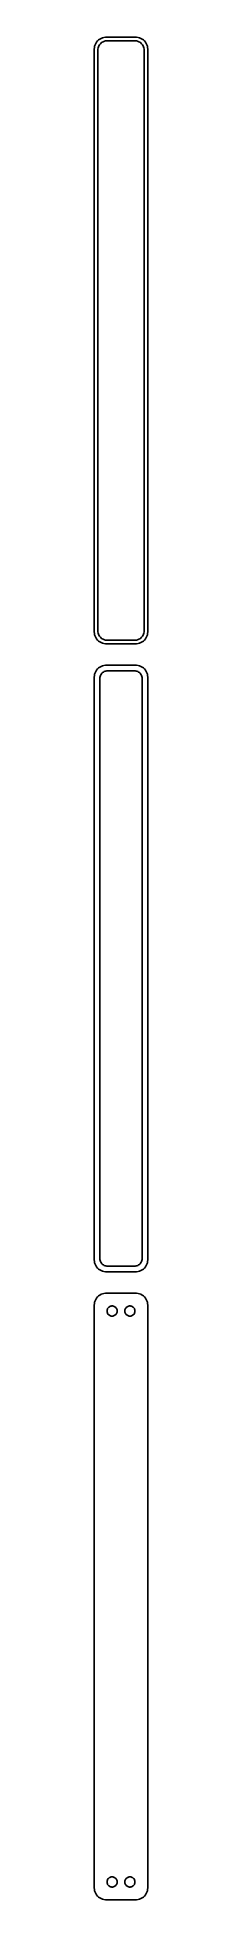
# Model space of a CAD drawing. Header units: metres. Extents: x -11 to 11, y 665 to 1447.
import ezdxf

# ---------------------------------------------------------------- set-up
doc = ezdxf.new("R2010")
doc.units = ezdxf.units.M

msp = doc.modelspace()

# ---------------------------------------------------------------- linework, layer by layer
for p, q in [((-11.2106, 1443.13), (-11.25, 1442.5)), ((-11.25, 1442.5), (-11.25, 1197.5)), ((-11.0929, 1443.74), (-11.2106, 1443.13)), ((-10.8989, 1444.34), (-11.0929, 1443.74)), ((-10.6315, 1444.91), (-10.8989, 1444.34)), ((-10.2951, 1445.44), (-10.6315, 1444.91)), ((-9.89484, 1445.92), (-10.2951, 1445.44)), ((-9.43712, 1446.35), (-9.89484, 1445.92)), ((-9.75, 1442), (-9.71844, 1442.5)), ((-9.75, 1198), (-9.75, 1442)), ((-9.71844, 1442.5), (-9.62433, 1442.99)), ((-9.62433, 1442.99), (-9.4691, 1443.47)), ((-9.4691, 1443.47), (-9.25522, 1443.93)), ((-8.92912, 1446.72), (-9.43712, 1446.35)), ((-9.25522, 1443.93), (-8.98605, 1444.35)), ((-8.98605, 1444.35), (-8.66586, 1444.74)), ((-8.37889, 1447.02), (-8.92912, 1446.72)), ((-8.66586, 1444.74), (-8.29968, 1445.08)), ((-7.79507, 1447.26), (-8.37889, 1447.02)), ((-8.29968, 1445.08), (-7.8933, 1445.38)), ((-7.8933, 1445.38), (-7.45311, 1445.62)), ((-7.1869, 1447.41), (-7.79507, 1447.26)), ((-7.45311, 1445.62), (-6.98605, 1445.8)), ((-6.56395, 1447.49), (-7.1869, 1447.41)), ((-6.98605, 1445.8), (-6.49951, 1445.93)), ((6.56395, 1447.49), (-6.56395, 1447.49)), ((-6.49951, 1445.93), (-6.00116, 1445.99)), ((-6.00116, 1445.99), (6.00116, 1445.99)), ((6.00116, 1445.99), (6.49951, 1445.93)), ((6.49951, 1445.93), (6.98605, 1445.8)), ((7.1869, 1447.41), (6.56395, 1447.49)), ((6.98605, 1445.8), (7.45311, 1445.62)), ((7.79507, 1447.26), (7.1869, 1447.41)), ((7.45311, 1445.62), (7.8933, 1445.38)), ((8.37889, 1447.02), (7.79507, 1447.26)), ((7.8933, 1445.38), (8.29968, 1445.08)), ((8.29968, 1445.08), (8.66586, 1444.74)), ((8.92912, 1446.72), (8.37889, 1447.02)), ((8.66586, 1444.74), (8.98605, 1444.35)), ((9.43712, 1446.35), (8.92912, 1446.72)), ((8.98605, 1444.35), (9.25522, 1443.93)), ((9.25522, 1443.93), (9.4691, 1443.47)), ((9.89484, 1445.92), (9.43712, 1446.35)), ((9.4691, 1443.47), (9.62433, 1442.99)), ((9.62433, 1442.99), (9.71844, 1442.5)), ((9.71844, 1442.5), (9.75, 1442)), ((9.75, 1442), (9.75, 1198)), ((10.2951, 1445.44), (9.89484, 1445.92)), ((10.6315, 1444.91), (10.2951, 1445.44)), ((10.8989, 1444.34), (10.6315, 1444.91)), ((11.0929, 1443.74), (10.8989, 1444.34)), ((11.2106, 1443.13), (11.0929, 1443.74)), ((11.25, 1442.5), (11.2106, 1443.13)), ((11.25, 1197.5), (11.25, 1442.5)), ((-9.71844, 1197.5), (-9.75, 1198)), ((9.75, 1198), (9.71844, 1197.5)), ((-11.25, 1197.5), (-11.2106, 1196.87)), ((-11.2106, 1196.87), (-11.0929, 1196.26)), ((-11.0929, 1196.26), (-10.8989, 1195.66)), ((-10.8989, 1195.66), (-10.6315, 1195.09)), ((-10.6315, 1195.09), (-10.2951, 1194.56)), ((-10.2951, 1194.56), (-9.89484, 1194.08)), ((-9.89484, 1194.08), (-9.43712, 1193.65)), ((-9.62433, 1197.01), (-9.71844, 1197.5)), ((-9.4691, 1196.53), (-9.62433, 1197.01)), ((-9.25522, 1196.07), (-9.4691, 1196.53)), ((-9.43712, 1193.65), (-8.92912, 1193.28)), ((-8.98605, 1195.65), (-9.25522, 1196.07)), ((-8.66586, 1195.26), (-8.98605, 1195.65)), ((-8.92912, 1193.28), (-8.37889, 1192.98)), ((-8.29968, 1194.92), (-8.66586, 1195.26)), ((-8.37889, 1192.98), (-7.79507, 1192.74)), ((-7.8933, 1194.62), (-8.29968, 1194.92)), ((-7.45311, 1194.38), (-7.8933, 1194.62)), ((-7.79507, 1192.74), (-7.1869, 1192.59)), ((-6.98605, 1194.2), (-7.45311, 1194.38)), ((-7.1869, 1192.59), (-6.56395, 1192.51)), ((-6.49951, 1194.07), (-6.98605, 1194.2)), ((-6.56395, 1192.51), (6.56395, 1192.51)), ((-6.00116, 1194.01), (-6.49951, 1194.07)), ((6.00116, 1194.01), (-6.00116, 1194.01)), ((6.49951, 1194.07), (6.00116, 1194.01)), ((6.98605, 1194.2), (6.49951, 1194.07)), ((6.56395, 1192.51), (7.1869, 1192.59)), ((7.45311, 1194.38), (6.98605, 1194.2)), ((7.1869, 1192.59), (7.79507, 1192.74)), ((7.8933, 1194.62), (7.45311, 1194.38)), ((7.79507, 1192.74), (8.37889, 1192.98)), ((8.29968, 1194.92), (7.8933, 1194.62)), ((8.66586, 1195.26), (8.29968, 1194.92)), ((8.37889, 1192.98), (8.92912, 1193.28)), ((8.98605, 1195.65), (8.66586, 1195.26)), ((8.92912, 1193.28), (9.43712, 1193.65)), ((9.25522, 1196.07), (8.98605, 1195.65)), ((9.4691, 1196.53), (9.25522, 1196.07)), ((9.43712, 1193.65), (9.89484, 1194.08)), ((9.62433, 1197.01), (9.4691, 1196.53)), ((9.71844, 1197.5), (9.62433, 1197.01)), ((9.89484, 1194.08), (10.2951, 1194.56)), ((10.2951, 1194.56), (10.6315, 1195.09)), ((10.6315, 1195.09), (10.8989, 1195.66)), ((10.8989, 1195.66), (11.0929, 1196.26)), ((11.0929, 1196.26), (11.2106, 1196.87)), ((11.2106, 1196.87), (11.25, 1197.5)), ((-9.43712, 1182.35), (-9.89484, 1181.92)), ((-8.92912, 1182.72), (-9.43712, 1182.35)), ((-8.37889, 1183.02), (-8.92912, 1182.72)), ((-7.79507, 1183.26), (-8.37889, 1183.02)), ((-7.1869, 1183.41), (-7.79507, 1183.26)), ((-6.56395, 1183.49), (-7.1869, 1183.41)), ((6.56395, 1183.49), (-6.56395, 1183.49)), ((7.1869, 1183.41), (6.56395, 1183.49)), ((7.79507, 1183.26), (7.1869, 1183.41)), ((8.37889, 1183.02), (7.79507, 1183.26)), ((8.92912, 1182.72), (8.37889, 1183.02)), ((9.43712, 1182.35), (8.92912, 1182.72)), ((9.89484, 1181.92), (9.43712, 1182.35)), ((-11.2106, 1179.13), (-11.25, 1178.5)), ((-11.25, 1178.5), (-11.25, 933.5)), ((-11.0929, 1179.74), (-11.2106, 1179.13)), ((-10.8989, 1180.34), (-11.0929, 1179.74)), ((-10.6315, 1180.91), (-10.8989, 1180.34)), ((-10.2951, 1181.44), (-10.6315, 1180.91)), ((-9.89484, 1181.92), (-10.2951, 1181.44)), ((-8.86292, 1178), (-8.83836, 1178.39)), ((-8.86292, 934), (-8.86292, 1178)), ((-8.83836, 1178.39), (-8.76512, 1178.77)), ((-8.76512, 1178.77), (-8.64432, 1179.15)), ((-8.64432, 1179.15), (-8.47786, 1179.5)), ((-8.47786, 1179.5), (-8.2684, 1179.83)), ((-8.2684, 1179.83), (-8.01921, 1180.13)), ((-8.01921, 1180.13), (-7.73424, 1180.4)), ((-7.73424, 1180.4), (-7.41798, 1180.63)), ((-7.41798, 1180.63), (-7.07541, 1180.82)), ((-7.07541, 1180.82), (-6.71194, 1180.96)), ((-6.71194, 1180.96), (-6.3333, 1181.06)), ((-6.3333, 1181.06), (-5.94545, 1181.11)), ((-5.94545, 1181.11), (5.94545, 1181.11)), ((5.94545, 1181.11), (6.3333, 1181.06)), ((6.3333, 1181.06), (6.71194, 1180.96)), ((6.71194, 1180.96), (7.07541, 1180.82)), ((7.07541, 1180.82), (7.41798, 1180.63)), ((7.41798, 1180.63), (7.73424, 1180.4)), ((7.73424, 1180.4), (8.01921, 1180.13)), ((8.01921, 1180.13), (8.2684, 1179.83)), ((8.2684, 1179.83), (8.47786, 1179.5)), ((8.47786, 1179.5), (8.64432, 1179.15)), ((8.64432, 1179.15), (8.76512, 1178.77)), ((8.76512, 1178.77), (8.83836, 1178.39)), ((8.83836, 1178.39), (8.86292, 1178)), ((8.86292, 1178), (8.86292, 934)), ((10.2951, 1181.44), (9.89484, 1181.92)), ((10.6315, 1180.91), (10.2951, 1181.44)), ((10.8989, 1180.34), (10.6315, 1180.91)), ((11.0929, 1179.74), (10.8989, 1180.34)), ((11.2106, 1179.13), (11.0929, 1179.74)), ((11.25, 1178.5), (11.2106, 1179.13)), ((11.25, 933.5), (11.25, 1178.5)), ((-11.25, 933.5), (-11.2106, 932.873)), ((-11.2106, 932.873), (-11.0929, 932.257)), ((-11.0929, 932.257), (-10.8989, 931.659)), ((-8.83836, 933.61), (-8.86292, 934)), ((-8.76512, 933.226), (-8.83836, 933.61)), ((-8.64432, 932.854), (-8.76512, 933.226)), ((-8.47786, 932.5), (-8.64432, 932.854)), ((-8.2684, 932.17), (-8.47786, 932.5)), ((-8.01921, 931.869), (-8.2684, 932.17)), ((-7.73424, 931.601), (-8.01921, 931.869)), ((8.01921, 931.869), (7.73424, 931.601)), ((8.2684, 932.17), (8.01921, 931.869)), ((8.47786, 932.5), (8.2684, 932.17)), ((8.64432, 932.854), (8.47786, 932.5)), ((8.76512, 933.226), (8.64432, 932.854)), ((8.83836, 933.61), (8.76512, 933.226)), ((8.86292, 934), (8.83836, 933.61)), ((10.8989, 931.659), (11.0929, 932.257)), ((11.0929, 932.257), (11.2106, 932.873)), ((11.2106, 932.873), (11.25, 933.5)), ((-10.8989, 931.659), (-10.6315, 931.091)), ((-10.6315, 931.091), (-10.2951, 930.561)), ((-10.2951, 930.561), (-9.89484, 930.077)), ((-9.89484, 930.077), (-9.43712, 929.647)), ((-9.43712, 929.647), (-8.92912, 929.278)), ((-8.92912, 929.278), (-8.37889, 928.976)), ((-8.37889, 928.976), (-7.79507, 928.745)), ((-7.79507, 928.745), (-7.1869, 928.589)), ((-7.41798, 931.372), (-7.73424, 931.601)), ((-7.07541, 931.183), (-7.41798, 931.372)), ((-7.1869, 928.589), (-6.56395, 928.51)), ((-6.71194, 931.039), (-7.07541, 931.183)), ((-6.3333, 930.942), (-6.71194, 931.039)), ((-6.56395, 928.51), (6.56395, 928.51)), ((-5.94545, 930.893), (-6.3333, 930.942)), ((5.94545, 930.893), (-5.94545, 930.893)), ((6.3333, 930.942), (5.94545, 930.893)), ((6.71194, 931.039), (6.3333, 930.942)), ((6.56395, 928.51), (7.1869, 928.589)), ((7.07541, 931.183), (6.71194, 931.039)), ((7.41798, 931.372), (7.07541, 931.183)), ((7.1869, 928.589), (7.79507, 928.745)), ((7.73424, 931.601), (7.41798, 931.372)), ((7.79507, 928.745), (8.37889, 928.976)), ((8.37889, 928.976), (8.92912, 929.278)), ((8.92912, 929.278), (9.43712, 929.647)), ((9.43712, 929.647), (9.89484, 930.077)), ((9.89484, 930.077), (10.2951, 930.561)), ((10.2951, 930.561), (10.6315, 931.091)), ((10.6315, 931.091), (10.8989, 931.659)), ((-10.8989, 916.341), (-11.0929, 915.743)), ((-10.6315, 916.909), (-10.8989, 916.341)), ((-10.2951, 917.439), (-10.6315, 916.909)), ((-9.89484, 917.923), (-10.2951, 917.439)), ((-9.43712, 918.353), (-9.89484, 917.923)), ((-8.92912, 918.722), (-9.43712, 918.353)), ((-8.37889, 919.024), (-8.92912, 918.722)), ((-7.79507, 919.255), (-8.37889, 919.024)), ((-7.1869, 919.411), (-7.79507, 919.255)), ((-6.56395, 919.49), (-7.1869, 919.411)), ((6.56395, 919.49), (-6.56395, 919.49)), ((7.1869, 919.411), (6.56395, 919.49)), ((7.79507, 919.255), (7.1869, 919.411)), ((8.37889, 919.024), (7.79507, 919.255)), ((8.92912, 918.722), (8.37889, 919.024)), ((9.43712, 918.353), (8.92912, 918.722)), ((9.89484, 917.923), (9.43712, 918.353)), ((10.2951, 917.439), (9.89484, 917.923)), ((10.6315, 916.909), (10.2951, 917.439)), ((10.8989, 916.341), (10.6315, 916.909)), ((11.0929, 915.743), (10.8989, 916.341)), ((-11.2106, 915.127), (-11.25, 914.5)), ((-11.25, 914.5), (-11.25, 669.5)), ((-11.0929, 915.743), (-11.2106, 915.127)), ((-5.88528, 912), (-5.86845, 912.268)), ((-5.86845, 911.732), (-5.88528, 912)), ((-5.86845, 912.268), (-5.81821, 912.531)), ((-5.81821, 911.469), (-5.86845, 911.732)), ((-5.81821, 912.531), (-5.73534, 912.786)), ((-5.73534, 911.214), (-5.81821, 911.469)), ((-5.73534, 912.786), (-5.62117, 913.029)), ((-5.62117, 910.971), (-5.73534, 911.214)), ((-5.62117, 913.029), (-5.47748, 913.255)), ((-5.47748, 910.745), (-5.62117, 910.971)), ((-5.47748, 913.255), (-5.30655, 913.462)), ((-5.30655, 910.538), (-5.47748, 910.745)), ((-5.30655, 913.462), (-5.11108, 913.645)), ((-5.11108, 910.355), (-5.30655, 910.538)), ((-5.11108, 913.645), (-4.89413, 913.803)), ((-4.89413, 910.197), (-5.11108, 910.355)), ((-4.89413, 913.803), (-4.65915, 913.932)), ((-4.65915, 910.068), (-4.89413, 910.197)), ((-4.65915, 913.932), (-4.40984, 914.031)), ((-4.40984, 909.969), (-4.65915, 910.068)), ((-4.40984, 914.031), (-4.1501, 914.097)), ((-4.1501, 909.903), (-4.40984, 909.969)), ((-4.1501, 914.097), (-3.88406, 914.131)), ((-3.88406, 909.869), (-4.1501, 909.903)), ((-3.88406, 914.131), (-3.61592, 914.131)), ((-3.61592, 909.869), (-3.88406, 909.869)), ((-3.61592, 914.131), (-3.34988, 914.097)), ((-3.34988, 909.903), (-3.61592, 909.869)), ((-3.34988, 914.097), (-3.09015, 914.031)), ((-3.09015, 909.969), (-3.34988, 909.903)), ((-3.09015, 914.031), (-2.84084, 913.932)), ((-2.84084, 910.068), (-3.09015, 909.969)), ((-2.84084, 913.932), (-2.60585, 913.803)), ((-2.60585, 910.197), (-2.84084, 910.068)), ((-2.60585, 913.803), (-2.3889, 913.645)), ((-2.3889, 910.355), (-2.60585, 910.197)), ((-2.3889, 913.645), (-2.19344, 913.462)), ((-2.19344, 910.538), (-2.3889, 910.355)), ((-2.19344, 913.462), (-2.02251, 913.255)), ((-2.02251, 910.745), (-2.19344, 910.538)), ((-2.02251, 913.255), (-1.87881, 913.029)), ((-1.87881, 910.971), (-2.02251, 910.745)), ((-1.87881, 913.029), (-1.76465, 912.786)), ((-1.76465, 911.214), (-1.87881, 910.971)), ((-1.76465, 912.786), (-1.68178, 912.531)), ((-1.68178, 911.469), (-1.76465, 911.214)), ((-1.68178, 912.531), (-1.63153, 912.268)), ((-1.63153, 911.732), (-1.68178, 911.469)), ((-1.63153, 912.268), (-1.6147, 912)), ((-1.6147, 912), (-1.63153, 911.732)), ((1.6147, 912), (1.63153, 912.268)), ((1.63153, 911.732), (1.6147, 912)), ((1.63153, 912.268), (1.68178, 912.531)), ((1.68178, 911.469), (1.63153, 911.732)), ((1.68178, 912.531), (1.76465, 912.786)), ((1.76465, 911.214), (1.68178, 911.469)), ((1.76465, 912.786), (1.87881, 913.029)), ((1.87881, 910.971), (1.76465, 911.214)), ((1.87881, 913.029), (2.02251, 913.255)), ((2.02251, 910.745), (1.87881, 910.971)), ((2.02251, 913.255), (2.19344, 913.462)), ((2.19344, 910.538), (2.02251, 910.745)), ((2.19344, 913.462), (2.3889, 913.645)), ((2.3889, 910.355), (2.19344, 910.538)), ((2.3889, 913.645), (2.60585, 913.803)), ((2.60585, 910.197), (2.3889, 910.355)), ((2.60585, 913.803), (2.84084, 913.932)), ((2.84084, 910.068), (2.60585, 910.197)), ((2.84084, 913.932), (3.09015, 914.031)), ((3.09015, 909.969), (2.84084, 910.068)), ((3.09015, 914.031), (3.34988, 914.097)), ((3.34988, 909.903), (3.09015, 909.969)), ((3.34988, 914.097), (3.61592, 914.131)), ((3.61592, 909.869), (3.34988, 909.903)), ((3.61592, 914.131), (3.88406, 914.131)), ((3.88406, 909.869), (3.61592, 909.869)), ((3.88406, 914.131), (4.1501, 914.097)), ((4.1501, 909.903), (3.88406, 909.869)), ((4.1501, 914.097), (4.40984, 914.031)), ((4.40984, 909.969), (4.1501, 909.903)), ((4.40984, 914.031), (4.65915, 913.932)), ((4.65915, 910.068), (4.40984, 909.969)), ((4.65915, 913.932), (4.89413, 913.803)), ((4.89413, 910.197), (4.65915, 910.068)), ((4.89413, 913.803), (5.11108, 913.645)), ((5.11108, 910.355), (4.89413, 910.197)), ((5.11108, 913.645), (5.30655, 913.462)), ((5.30655, 910.538), (5.11108, 910.355)), ((5.30655, 913.462), (5.47748, 913.255)), ((5.47748, 910.745), (5.30655, 910.538)), ((5.47748, 913.255), (5.62117, 913.029)), ((5.62117, 910.971), (5.47748, 910.745)), ((5.62117, 913.029), (5.73534, 912.786)), ((5.73534, 911.214), (5.62117, 910.971)), ((5.73534, 912.786), (5.81821, 912.531)), ((5.81821, 911.469), (5.73534, 911.214)), ((5.81821, 912.531), (5.86845, 912.268)), ((5.86845, 911.732), (5.81821, 911.469)), ((5.86845, 912.268), (5.88528, 912)), ((5.88528, 912), (5.86845, 911.732)), ((11.2106, 915.127), (11.0929, 915.743)), ((11.25, 914.5), (11.2106, 915.127)), ((11.25, 669.5), (11.25, 914.5)), ((-5.47748, 673.255), (-5.30655, 673.462)), ((-5.30655, 673.462), (-5.11108, 673.645)), ((-5.11108, 673.645), (-4.89413, 673.803)), ((-4.89413, 673.803), (-4.65915, 673.932)), ((-4.65915, 673.932), (-4.40984, 674.031)), ((-4.40984, 674.031), (-4.1501, 674.097)), ((-4.1501, 674.097), (-3.88406, 674.131)), ((-3.88406, 674.131), (-3.61592, 674.131)), ((-3.61592, 674.131), (-3.34988, 674.097)), ((-3.34988, 674.097), (-3.09015, 674.031)), ((-3.09015, 674.031), (-2.84084, 673.932)), ((-2.84084, 673.932), (-2.60585, 673.803)), ((-2.60585, 673.803), (-2.3889, 673.645)), ((-2.3889, 673.645), (-2.19344, 673.462)), ((-2.19344, 673.462), (-2.02251, 673.255)), ((2.02251, 673.255), (2.19344, 673.462)), ((2.19344, 673.462), (2.3889, 673.645)), ((2.3889, 673.645), (2.60585, 673.803)), ((2.60585, 673.803), (2.84084, 673.932)), ((2.84084, 673.932), (3.09015, 674.031)), ((3.09015, 674.031), (3.34988, 674.097)), ((3.34988, 674.097), (3.61592, 674.131)), ((3.61592, 674.131), (3.88406, 674.131)), ((3.88406, 674.131), (4.1501, 674.097)), ((4.1501, 674.097), (4.40984, 674.031)), ((4.40984, 674.031), (4.65915, 673.932)), ((4.65915, 673.932), (4.89413, 673.803)), ((4.89413, 673.803), (5.11108, 673.645)), ((5.11108, 673.645), (5.30655, 673.462)), ((5.30655, 673.462), (5.47748, 673.255)), ((-11.25, 669.5), (-11.2106, 668.873)), ((-11.2106, 668.873), (-11.0929, 668.257)), ((-11.0929, 668.257), (-10.8989, 667.659)), ((-10.8989, 667.659), (-10.6315, 667.091)), ((-10.6315, 667.091), (-10.2951, 666.561)), ((-10.2951, 666.561), (-9.89484, 666.077)), ((-9.89484, 666.077), (-9.43712, 665.647)), ((-9.43712, 665.647), (-8.92912, 665.278)), ((-5.88528, 672), (-5.86845, 672.268)), ((-5.86845, 671.732), (-5.88528, 672)), ((-5.86845, 672.268), (-5.81821, 672.531)), ((-5.81821, 671.469), (-5.86845, 671.732)), ((-5.81821, 672.531), (-5.73534, 672.786)), ((-5.73534, 671.214), (-5.81821, 671.469)), ((-5.73534, 672.786), (-5.62117, 673.029)), ((-5.62117, 670.971), (-5.73534, 671.214)), ((-5.62117, 673.029), (-5.47748, 673.255)), ((-5.47748, 670.745), (-5.62117, 670.971)), ((-5.30655, 670.538), (-5.47748, 670.745)), ((-5.11108, 670.355), (-5.30655, 670.538)), ((-4.89413, 670.197), (-5.11108, 670.355)), ((-4.65915, 670.068), (-4.89413, 670.197)), ((-4.40984, 669.969), (-4.65915, 670.068)), ((-4.1501, 669.903), (-4.40984, 669.969)), ((-3.88406, 669.869), (-4.1501, 669.903)), ((-3.61592, 669.869), (-3.88406, 669.869)), ((-3.34988, 669.903), (-3.61592, 669.869)), ((-3.09015, 669.969), (-3.34988, 669.903)), ((-2.84084, 670.068), (-3.09015, 669.969)), ((-2.60585, 670.197), (-2.84084, 670.068)), ((-2.3889, 670.355), (-2.60585, 670.197)), ((-2.19344, 670.538), (-2.3889, 670.355)), ((-2.02251, 670.745), (-2.19344, 670.538)), ((-2.02251, 673.255), (-1.87881, 673.029)), ((-1.87881, 670.971), (-2.02251, 670.745)), ((-1.87881, 673.029), (-1.76465, 672.786)), ((-1.76465, 671.214), (-1.87881, 670.971)), ((-1.76465, 672.786), (-1.68178, 672.531)), ((-1.68178, 671.469), (-1.76465, 671.214)), ((-1.68178, 672.531), (-1.63153, 672.268)), ((-1.63153, 671.732), (-1.68178, 671.469)), ((-1.63153, 672.268), (-1.6147, 672)), ((-1.6147, 672), (-1.63153, 671.732)), ((1.6147, 672), (1.63153, 672.268)), ((1.63153, 671.732), (1.6147, 672)), ((1.63153, 672.268), (1.68178, 672.531)), ((1.68178, 671.469), (1.63153, 671.732)), ((1.68178, 672.531), (1.76465, 672.786)), ((1.76465, 671.214), (1.68178, 671.469)), ((1.76465, 672.786), (1.87881, 673.029)), ((1.87881, 670.971), (1.76465, 671.214)), ((1.87881, 673.029), (2.02251, 673.255)), ((2.02251, 670.745), (1.87881, 670.971)), ((2.19344, 670.538), (2.02251, 670.745)), ((2.3889, 670.355), (2.19344, 670.538)), ((2.60585, 670.197), (2.3889, 670.355)), ((2.84084, 670.068), (2.60585, 670.197)), ((3.09015, 669.969), (2.84084, 670.068)), ((3.34988, 669.903), (3.09015, 669.969)), ((3.61592, 669.869), (3.34988, 669.903)), ((3.88406, 669.869), (3.61592, 669.869)), ((4.1501, 669.903), (3.88406, 669.869)), ((4.40984, 669.969), (4.1501, 669.903)), ((4.65915, 670.068), (4.40984, 669.969)), ((4.89413, 670.197), (4.65915, 670.068)), ((5.11108, 670.355), (4.89413, 670.197)), ((5.30655, 670.538), (5.11108, 670.355)), ((5.47748, 670.745), (5.30655, 670.538)), ((5.47748, 673.255), (5.62117, 673.029)), ((5.62117, 670.971), (5.47748, 670.745)), ((5.62117, 673.029), (5.73534, 672.786)), ((5.73534, 671.214), (5.62117, 670.971)), ((5.73534, 672.786), (5.81821, 672.531)), ((5.81821, 671.469), (5.73534, 671.214)), ((5.81821, 672.531), (5.86845, 672.268)), ((5.86845, 671.732), (5.81821, 671.469)), ((5.86845, 672.268), (5.88528, 672)), ((5.88528, 672), (5.86845, 671.732)), ((8.92912, 665.278), (9.43712, 665.647)), ((9.43712, 665.647), (9.89484, 666.077)), ((9.89484, 666.077), (10.2951, 666.561)), ((10.2951, 666.561), (10.6315, 667.091)), ((10.6315, 667.091), (10.8989, 667.659)), ((10.8989, 667.659), (11.0929, 668.257)), ((11.0929, 668.257), (11.2106, 668.873)), ((11.2106, 668.873), (11.25, 669.5)), ((-8.92912, 665.278), (-8.37889, 664.976)), ((-8.37889, 664.976), (-7.79507, 664.745)), ((-7.79507, 664.745), (-7.1869, 664.589)), ((-7.1869, 664.589), (-6.56395, 664.51)), ((-6.56395, 664.51), (6.56395, 664.51)), ((6.56395, 664.51), (7.1869, 664.589)), ((7.1869, 664.589), (7.79507, 664.745)), ((7.79507, 664.745), (8.37889, 664.976)), ((8.37889, 664.976), (8.92912, 665.278))]:
    msp.add_line(p, q)

doc.saveas('drawing.dxf')
